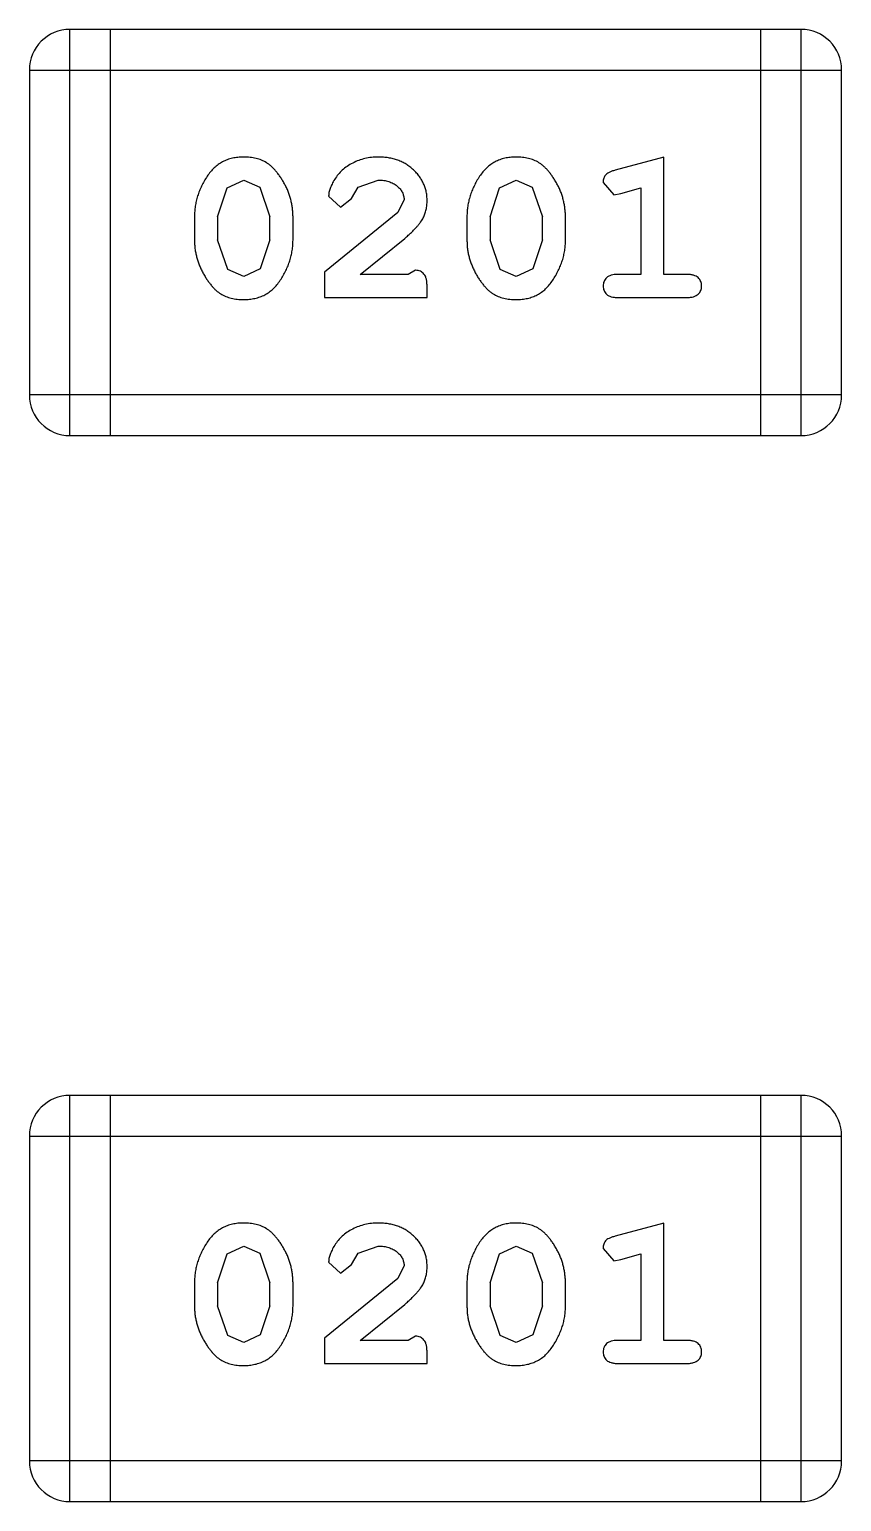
# Model space of a CAD drawing. Header units: inches. Extents: x -13 to 240, y -18 to 126.
# Drawn here: x 204.722 to 205.331, y 30.414 to 31.519 of the extents above; entities that cross this region are included whole.
import ezdxf

# ---------------------------------------------------------------- set-up
doc = ezdxf.new("R2010")
doc.units = ezdxf.units.IN
doc.header["$LTSCALE"] = 1.21
doc.header["$MEASUREMENT"] = 0
doc.layers.get('0').update_dxf_attribs({"linetype": 'CONTINUOUS'})

msp = doc.modelspace()

# ---------------------------------------------------------------- linework, layer by layer
at = {"color": 7, "linetype": 'Continuous'}
for p, q in [((205.301, 31.5189), (204.7523, 31.5189)), ((204.7523, 31.2141), (204.7523, 31.5189)), ((204.7828, 31.2141), (204.7828, 31.5189)), ((205.2705, 31.5189), (205.2705, 31.2141)), ((205.301, 31.5189), (205.301, 31.2141)), ((204.7219, 31.4884), (205.3315, 31.4884)), ((204.7219, 31.4884), (204.7219, 31.2446)), ((205.3315, 31.2446), (205.3315, 31.4884)), ((205.1981, 31.4231), (205.1616, 31.4132)), ((205.1981, 31.335), (205.1981, 31.4231)), ((204.863, 31.3782), (204.8703, 31.4)), ((204.8703, 31.4), (204.8827, 31.4058)), ((204.8827, 31.4058), (204.8948, 31.4005)), ((204.8948, 31.4005), (204.9024, 31.3782)), ((204.9637, 31.3919), (204.9687, 31.4004)), ((204.9687, 31.4004), (204.9836, 31.4058)), ((205.0676, 31.3782), (205.0748, 31.4)), ((205.0748, 31.4), (205.0872, 31.4058)), ((205.0872, 31.4058), (205.0993, 31.4005)), ((205.0993, 31.4005), (205.1069, 31.3782)), ((205.1525, 31.4041), (205.1604, 31.3948)), ((205.1658, 31.3958), (205.1808, 31.4)), ((205.1808, 31.4), (205.1808, 31.335)), ((204.9464, 31.3938), (204.9553, 31.3854)), ((204.9553, 31.3854), (204.9637, 31.3919)), ((205.0031, 31.3913), (204.9983, 31.3816)), ((205.1604, 31.3948), (205.1658, 31.3958)), ((204.8457, 31.3785), (204.8457, 31.3608)), ((204.863, 31.3782), (204.863, 31.361)), ((204.9024, 31.361), (204.9024, 31.3782)), ((204.9197, 31.3608), (204.9197, 31.3785)), ((204.9983, 31.3816), (204.9433, 31.3366)), ((205.0503, 31.3785), (205.0503, 31.3608)), ((205.0676, 31.3782), (205.0676, 31.361)), ((205.1069, 31.361), (205.1069, 31.3782)), ((205.1242, 31.3608), (205.1242, 31.3785)), ((204.8707, 31.3387), (204.863, 31.361)), ((204.9024, 31.361), (204.8951, 31.3392)), ((204.97, 31.335), (205.0036, 31.3621)), ((205.0752, 31.3387), (205.0676, 31.361)), ((205.1069, 31.361), (205.0996, 31.3392)), ((204.8828, 31.3334), (204.8707, 31.3387)), ((204.8951, 31.3392), (204.8828, 31.3334)), ((204.9433, 31.3366), (204.9433, 31.3177)), ((205.0062, 31.335), (204.97, 31.335)), ((205.0117, 31.3382), (205.0062, 31.335)), ((205.0873, 31.3334), (205.0752, 31.3387)), ((205.0996, 31.3392), (205.0873, 31.3334)), ((205.1808, 31.335), (205.1635, 31.335)), ((205.2154, 31.335), (205.1981, 31.335)), ((205.0204, 31.3177), (205.0204, 31.3256)), ((204.9433, 31.3177), (205.0204, 31.3177)), ((205.1635, 31.3177), (205.2154, 31.3177)), ((205.3315, 31.2446), (204.7219, 31.2446)), ((204.7523, 31.2141), (205.301, 31.2141)), ((205.301, 30.7189), (204.7523, 30.7189)), ((204.7523, 30.4141), (204.7523, 30.7189)), ((204.7828, 30.4141), (204.7828, 30.7189)), ((205.2705, 30.7189), (205.2705, 30.4141)), ((205.301, 30.7189), (205.301, 30.4141)), ((204.7219, 30.6884), (205.3315, 30.6884)), ((204.7219, 30.6884), (204.7219, 30.4446)), ((205.3315, 30.4446), (205.3315, 30.6884)), ((205.1981, 30.6231), (205.1616, 30.6132)), ((205.1981, 30.535), (205.1981, 30.6231)), ((204.8703, 30.6), (204.8827, 30.6058)), ((204.8827, 30.6058), (204.8948, 30.6005)), ((204.9687, 30.6004), (204.9836, 30.6058)), ((205.0748, 30.6), (205.0872, 30.6058)), ((205.0872, 30.6058), (205.0993, 30.6005)), ((205.1525, 30.6041), (205.1604, 30.5948)), ((204.863, 30.5782), (204.8703, 30.6)), ((204.8948, 30.6005), (204.9024, 30.5782)), ((204.9464, 30.5938), (204.9553, 30.5854)), ((204.9553, 30.5854), (204.9637, 30.5919)), ((204.9637, 30.5919), (204.9687, 30.6004)), ((205.0676, 30.5782), (205.0748, 30.6)), ((205.0993, 30.6005), (205.1069, 30.5782)), ((205.1604, 30.5948), (205.1658, 30.5958)), ((205.1658, 30.5958), (205.1808, 30.6)), ((205.1808, 30.6), (205.1808, 30.535)), ((204.9983, 30.5816), (204.9433, 30.5366)), ((205.0031, 30.5913), (204.9983, 30.5816)), ((204.8457, 30.5785), (204.8457, 30.5608)), ((204.863, 30.5782), (204.863, 30.561)), ((204.9024, 30.561), (204.9024, 30.5782)), ((204.9197, 30.5608), (204.9197, 30.5785)), ((205.0503, 30.5785), (205.0503, 30.5608)), ((205.0676, 30.5782), (205.0676, 30.561)), ((205.1069, 30.561), (205.1069, 30.5782)), ((205.1242, 30.5608), (205.1242, 30.5785)), ((204.8707, 30.5387), (204.863, 30.561)), ((204.9024, 30.561), (204.8951, 30.5393)), ((204.97, 30.535), (205.0036, 30.5621)), ((205.0752, 30.5387), (205.0676, 30.561)), ((205.1069, 30.561), (205.0996, 30.5393)), ((204.8828, 30.5335), (204.8707, 30.5387)), ((204.8951, 30.5393), (204.8828, 30.5335)), ((204.9433, 30.5366), (204.9433, 30.5177)), ((205.0117, 30.5382), (205.0062, 30.535)), ((205.0873, 30.5335), (205.0752, 30.5387)), ((205.0996, 30.5393), (205.0873, 30.5335)), ((205.0062, 30.535), (204.97, 30.535)), ((205.0204, 30.5177), (205.0204, 30.5256)), ((205.1808, 30.535), (205.1635, 30.535)), ((205.2154, 30.535), (205.1981, 30.535)), ((204.9433, 30.5177), (205.0204, 30.5177)), ((205.1635, 30.5177), (205.2154, 30.5177)), ((205.3315, 30.4446), (204.7219, 30.4446)), ((204.7523, 30.4141), (205.301, 30.4141))]:
    msp.add_line(p, q, dxfattribs=at)
for centre, start, end in [((204.7523, 31.4884), 90, 180), ((205.301, 31.4884), 0, 90), ((204.7523, 31.2446), 180, 270), ((205.301, 31.2446), 270, 0), ((204.7523, 30.6884), 90, 180), ((205.301, 30.6884), 0, 90), ((204.7523, 30.4446), 180, 270), ((205.301, 30.4446), 270, 0)]:
    msp.add_arc(centre, 0.0305, start, end, dxfattribs=at)
for points, knots in [([(204.8825, 31.4231), (204.8811, 31.4231), (204.8783, 31.423), (204.8742, 31.4223), (204.8704, 31.4212), (204.8668, 31.4196), (204.8635, 31.4175), (204.8604, 31.415), (204.8577, 31.412), (204.8552, 31.4087), (204.853, 31.4051), (204.8511, 31.4014), (204.8494, 31.3977), (204.8481, 31.3939), (204.847, 31.3901), (204.8463, 31.3863), (204.8458, 31.3824), (204.8458, 31.3798), (204.8457, 31.3785)], [0, 0, 0, 0, 0.06692, 0.130834, 0.19258, 0.252759, 0.312631, 0.373411, 0.436359, 0.501894, 0.568244, 0.632472, 0.69556, 0.757163, 0.818592, 0.878885, 0.939235, 1, 1, 1, 1]), ([(204.9197, 31.3785), (204.9197, 31.3796), (204.9196, 31.3817), (204.9193, 31.3849), (204.9188, 31.388), (204.9181, 31.3912), (204.9172, 31.3942), (204.9161, 31.3972), (204.9148, 31.4002), (204.9133, 31.4031), (204.9117, 31.4058), (204.9101, 31.4083), (204.9084, 31.4107), (204.9067, 31.4128), (204.905, 31.4146), (204.9033, 31.4163), (204.9016, 31.4177), (204.8992, 31.4193), (204.896, 31.4209), (204.8919, 31.4222), (204.8873, 31.423), (204.8842, 31.4231), (204.8825, 31.4231)], [0, 0, 0, 0, 0.049855, 0.099516, 0.148482, 0.19758, 0.246804, 0.296268, 0.346517, 0.397047, 0.446826, 0.49336, 0.537801, 0.579207, 0.617974, 0.654833, 0.689171, 0.722088, 0.786392, 0.853518, 0.924186, 1, 1, 1, 1]), ([(204.9837, 31.4231), (204.982, 31.4231), (204.9786, 31.4229), (204.9737, 31.4221), (204.969, 31.4207), (204.9645, 31.4187), (204.9603, 31.4162), (204.9567, 31.4134), (204.9535, 31.4101), (204.951, 31.4065), (204.949, 31.403), (204.9476, 31.3997), (204.9466, 31.3966), (204.9465, 31.3947), (204.9464, 31.3938)], [0, 0, 0, 0, 0.098286, 0.193983, 0.289056, 0.384352, 0.477435, 0.566197, 0.652355, 0.737986, 0.818188, 0.887401, 0.94802, 1, 1, 1, 1]), ([(205.0204, 31.3904), (205.0203, 31.3915), (205.0203, 31.3937), (205.0198, 31.3969), (205.019, 31.4), (205.0178, 31.403), (205.0164, 31.4058), (205.0146, 31.4085), (205.0125, 31.4111), (205.0101, 31.4136), (205.0074, 31.4158), (205.0046, 31.4178), (205.0016, 31.4194), (204.9983, 31.4208), (204.9949, 31.4218), (204.9913, 31.4226), (204.9876, 31.423), (204.985, 31.4231), (204.9837, 31.4231)], [0, 0, 0, 0, 0.060981, 0.120256, 0.178148, 0.236115, 0.293993, 0.352864, 0.413358, 0.476056, 0.539296, 0.602396, 0.665116, 0.728325, 0.792919, 0.859317, 0.928302, 1, 1, 1, 1]), ([(205.0871, 31.4231), (205.0856, 31.4231), (205.0828, 31.423), (205.0787, 31.4223), (205.0749, 31.4212), (205.0713, 31.4196), (205.068, 31.4175), (205.065, 31.415), (205.0622, 31.412), (205.0597, 31.4087), (205.0575, 31.4051), (205.0556, 31.4014), (205.0539, 31.3977), (205.0526, 31.3939), (205.0515, 31.3901), (205.0508, 31.3863), (205.0503, 31.3824), (205.0503, 31.3798), (205.0503, 31.3785)], [0, 0, 0, 0, 0.06692, 0.130834, 0.19258, 0.252759, 0.312631, 0.373411, 0.436359, 0.501894, 0.568244, 0.632472, 0.69556, 0.757163, 0.818592, 0.878885, 0.939235, 1, 1, 1, 1]), ([(205.1242, 31.3785), (205.1242, 31.3796), (205.1241, 31.3817), (205.1238, 31.3849), (205.1233, 31.388), (205.1226, 31.3912), (205.1217, 31.3942), (205.1206, 31.3972), (205.1193, 31.4002), (205.1178, 31.4031), (205.1162, 31.4058), (205.1146, 31.4083), (205.1129, 31.4107), (205.1113, 31.4128), (205.1095, 31.4146), (205.1078, 31.4163), (205.1061, 31.4177), (205.1037, 31.4193), (205.1006, 31.4209), (205.0964, 31.4222), (205.0918, 31.423), (205.0887, 31.4231), (205.0871, 31.4231)], [0, 0, 0, 0, 0.049855, 0.099516, 0.148482, 0.19758, 0.246804, 0.296268, 0.346517, 0.397047, 0.446826, 0.49336, 0.537801, 0.579207, 0.617974, 0.654833, 0.689171, 0.722088, 0.786392, 0.853518, 0.924186, 1, 1, 1, 1]), ([(205.1616, 31.4132), (205.1607, 31.413), (205.1591, 31.4125), (205.1571, 31.4117), (205.1554, 31.4107), (205.1542, 31.4097), (205.1534, 31.4085), (205.1529, 31.4072), (205.1525, 31.4057), (205.1525, 31.4046), (205.1525, 31.4041)], [0, 0, 0, 0, 0.187321, 0.344927, 0.475328, 0.579604, 0.674244, 0.773631, 0.882025, 1, 1, 1, 1]), ([(204.9836, 31.4058), (204.985, 31.4058), (204.9877, 31.4057), (204.9915, 31.4048), (204.9949, 31.4035), (204.9977, 31.4015), (205.0001, 31.3993), (205.0018, 31.3968), (205.0028, 31.3941), (205.003, 31.3922), (205.0031, 31.3913)], [0, 0, 0, 0, 0.156344, 0.299348, 0.4327, 0.561, 0.682299, 0.791883, 0.89611, 1, 1, 1, 1]), ([(205.0036, 31.3621), (205.0045, 31.3628), (205.0062, 31.3643), (205.0085, 31.3665), (205.0107, 31.3686), (205.0125, 31.3706), (205.0141, 31.3725), (205.0155, 31.3743), (205.0166, 31.3759), (205.0177, 31.378), (205.0188, 31.3805), (205.0197, 31.3837), (205.0203, 31.387), (205.0203, 31.3892), (205.0204, 31.3904)], [0, 0, 0, 0, 0.103002, 0.197728, 0.285279, 0.365235, 0.437224, 0.502446, 0.560545, 0.611446, 0.707576, 0.80349, 0.900532, 1, 1, 1, 1]), ([(204.8457, 31.3608), (204.8458, 31.3597), (204.8458, 31.3576), (204.8461, 31.3544), (204.8466, 31.3512), (204.8473, 31.3482), (204.8482, 31.3451), (204.8493, 31.3421), (204.8506, 31.3392), (204.852, 31.3363), (204.8536, 31.3335), (204.8552, 31.331), (204.8569, 31.3287), (204.8585, 31.3266), (204.8602, 31.3247), (204.8619, 31.323), (204.8637, 31.3216), (204.866, 31.32), (204.8692, 31.3184), (204.8734, 31.3171), (204.878, 31.3163), (204.8811, 31.3162), (204.8828, 31.3161)], [0, 0, 0, 0, 0.049886, 0.09882, 0.148132, 0.19689, 0.246038, 0.295176, 0.345305, 0.395692, 0.445312, 0.491875, 0.535813, 0.577009, 0.616081, 0.652689, 0.687585, 0.720206, 0.785062, 0.85223, 0.923759, 1, 1, 1, 1]), ([(204.8828, 31.3161), (204.8842, 31.3162), (204.8871, 31.3163), (204.8911, 31.317), (204.895, 31.3181), (204.8986, 31.3197), (204.9019, 31.3217), (204.9049, 31.3242), (204.9077, 31.3272), (204.9102, 31.3306), (204.9124, 31.3342), (204.9143, 31.3378), (204.916, 31.3415), (204.9173, 31.3453), (204.9184, 31.3491), (204.9191, 31.353), (204.9196, 31.3568), (204.9197, 31.3595), (204.9197, 31.3608)], [0, 0, 0, 0, 0.067217, 0.131051, 0.19272, 0.252824, 0.312745, 0.373449, 0.436041, 0.501494, 0.567761, 0.632087, 0.695096, 0.757109, 0.817993, 0.878657, 0.939311, 1, 1, 1, 1]), ([(205.0503, 31.3608), (205.0503, 31.3597), (205.0503, 31.3576), (205.0506, 31.3544), (205.0511, 31.3512), (205.0518, 31.3482), (205.0527, 31.3451), (205.0538, 31.3421), (205.0551, 31.3392), (205.0565, 31.3363), (205.0581, 31.3335), (205.0597, 31.331), (205.0614, 31.3287), (205.063, 31.3266), (205.0647, 31.3247), (205.0664, 31.323), (205.0682, 31.3216), (205.0705, 31.32), (205.0737, 31.3184), (205.0779, 31.3171), (205.0825, 31.3163), (205.0857, 31.3162), (205.0873, 31.3161)], [0, 0, 0, 0, 0.049886, 0.09882, 0.148132, 0.19689, 0.246038, 0.295176, 0.345305, 0.395692, 0.445312, 0.491875, 0.535813, 0.577009, 0.616081, 0.652689, 0.687585, 0.720206, 0.785062, 0.85223, 0.923759, 1, 1, 1, 1]), ([(205.0873, 31.3161), (205.0887, 31.3162), (205.0916, 31.3163), (205.0957, 31.317), (205.0995, 31.3181), (205.1031, 31.3197), (205.1064, 31.3217), (205.1094, 31.3242), (205.1122, 31.3272), (205.1147, 31.3306), (205.1169, 31.3342), (205.1188, 31.3378), (205.1205, 31.3415), (205.1219, 31.3453), (205.1229, 31.3491), (205.1237, 31.353), (205.1241, 31.3568), (205.1242, 31.3595), (205.1242, 31.3608)], [0, 0, 0, 0, 0.067217, 0.131051, 0.19272, 0.252824, 0.312745, 0.373449, 0.436041, 0.501494, 0.567761, 0.632087, 0.695096, 0.757109, 0.817993, 0.878657, 0.939311, 1, 1, 1, 1]), ([(205.0204, 31.3256), (205.0203, 31.3266), (205.0203, 31.3286), (205.0199, 31.3313), (205.0192, 31.3336), (205.0181, 31.3353), (205.0168, 31.3366), (205.0153, 31.3375), (205.0136, 31.3381), (205.0123, 31.3381), (205.0117, 31.3382)], [0, 0, 0, 0, 0.1844, 0.34094, 0.473574, 0.586824, 0.690029, 0.789175, 0.890445, 1, 1, 1, 1]), ([(205.1635, 31.335), (205.1626, 31.335), (205.1609, 31.335), (205.1586, 31.3345), (205.1567, 31.3337), (205.1551, 31.3327), (205.154, 31.3313), (205.1531, 31.3298), (205.1526, 31.3282), (205.1525, 31.327), (205.1525, 31.3264)], [0, 0, 0, 0, 0.169102, 0.317658, 0.446239, 0.563118, 0.671828, 0.776546, 0.884858, 1, 1, 1, 1]), ([(205.2264, 31.3264), (205.2264, 31.327), (205.2264, 31.3282), (205.2259, 31.3298), (205.225, 31.3313), (205.2238, 31.3327), (205.2223, 31.3337), (205.2203, 31.3345), (205.218, 31.335), (205.2163, 31.335), (205.2154, 31.335)], [0, 0, 0, 0, 0.11517, 0.223509, 0.328254, 0.438012, 0.553651, 0.682263, 0.830856, 1, 1, 1, 1]), ([(205.1525, 31.3264), (205.1525, 31.3258), (205.1526, 31.3246), (205.1531, 31.3229), (205.1539, 31.3214), (205.1551, 31.32), (205.1567, 31.319), (205.1586, 31.3182), (205.1609, 31.3178), (205.1626, 31.3177), (205.1635, 31.3177)], [0, 0, 0, 0, 0.115051, 0.223278, 0.329269, 0.437893, 0.554681, 0.682591, 0.83103, 1, 1, 1, 1]), ([(205.2154, 31.3177), (205.2163, 31.3177), (205.218, 31.3178), (205.2203, 31.3182), (205.2223, 31.319), (205.2238, 31.3201), (205.225, 31.3214), (205.2258, 31.3229), (205.2264, 31.3246), (205.2264, 31.3258), (205.2264, 31.3264)], [0, 0, 0, 0, 0.169012, 0.317488, 0.445429, 0.560977, 0.67065, 0.776666, 0.88492, 1, 1, 1, 1]), ([(204.8825, 30.6231), (204.8811, 30.6231), (204.8783, 30.623), (204.8742, 30.6223), (204.8704, 30.6212), (204.8668, 30.6196), (204.8635, 30.6175), (204.8604, 30.615), (204.8577, 30.6121), (204.8552, 30.6087), (204.853, 30.6051), (204.8511, 30.6014), (204.8494, 30.5977), (204.8481, 30.5939), (204.847, 30.5901), (204.8463, 30.5863), (204.8458, 30.5824), (204.8458, 30.5798), (204.8457, 30.5785)], [0, 0, 0, 0, 0.06692, 0.130834, 0.19258, 0.252759, 0.312631, 0.373411, 0.436359, 0.501894, 0.568244, 0.632472, 0.69556, 0.757163, 0.818592, 0.878885, 0.939235, 1, 1, 1, 1]), ([(204.9197, 30.5785), (204.9197, 30.5796), (204.9196, 30.5817), (204.9193, 30.5849), (204.9188, 30.5881), (204.9181, 30.5912), (204.9172, 30.5942), (204.9161, 30.5972), (204.9148, 30.6002), (204.9133, 30.6031), (204.9117, 30.6058), (204.9101, 30.6084), (204.9084, 30.6107), (204.9067, 30.6128), (204.905, 30.6146), (204.9033, 30.6163), (204.9016, 30.6177), (204.8992, 30.6193), (204.896, 30.6209), (204.8919, 30.6222), (204.8873, 30.623), (204.8842, 30.6231), (204.8825, 30.6231)], [0, 0, 0, 0, 0.049855, 0.099516, 0.148482, 0.19758, 0.246804, 0.296268, 0.346517, 0.397047, 0.446826, 0.49336, 0.537801, 0.579207, 0.617974, 0.654833, 0.689171, 0.722088, 0.786392, 0.853518, 0.924186, 1, 1, 1, 1]), ([(204.9837, 30.6231), (204.982, 30.6231), (204.9786, 30.623), (204.9737, 30.6221), (204.969, 30.6207), (204.9645, 30.6187), (204.9603, 30.6163), (204.9567, 30.6134), (204.9535, 30.6101), (204.951, 30.6066), (204.949, 30.603), (204.9476, 30.5997), (204.9466, 30.5966), (204.9465, 30.5947), (204.9464, 30.5938)], [0, 0, 0, 0, 0.098286, 0.193983, 0.289056, 0.384352, 0.477435, 0.566197, 0.652355, 0.737986, 0.818188, 0.887401, 0.94802, 1, 1, 1, 1]), ([(205.0204, 30.5904), (205.0203, 30.5915), (205.0203, 30.5937), (205.0198, 30.5969), (205.019, 30.6), (205.0178, 30.603), (205.0164, 30.6058), (205.0146, 30.6086), (205.0125, 30.6111), (205.0101, 30.6136), (205.0074, 30.6158), (205.0046, 30.6178), (205.0016, 30.6194), (204.9983, 30.6208), (204.9949, 30.6218), (204.9913, 30.6226), (204.9876, 30.623), (204.985, 30.6231), (204.9837, 30.6231)], [0, 0, 0, 0, 0.060981, 0.120256, 0.178148, 0.236115, 0.293993, 0.352864, 0.413358, 0.476056, 0.539296, 0.602396, 0.665116, 0.728325, 0.792919, 0.859317, 0.928302, 1, 1, 1, 1]), ([(205.0871, 30.6231), (205.0856, 30.6231), (205.0828, 30.623), (205.0787, 30.6223), (205.0749, 30.6212), (205.0713, 30.6196), (205.068, 30.6175), (205.065, 30.615), (205.0622, 30.6121), (205.0597, 30.6087), (205.0575, 30.6051), (205.0556, 30.6014), (205.0539, 30.5977), (205.0526, 30.5939), (205.0515, 30.5901), (205.0508, 30.5863), (205.0503, 30.5824), (205.0503, 30.5798), (205.0503, 30.5785)], [0, 0, 0, 0, 0.06692, 0.130834, 0.19258, 0.252759, 0.312631, 0.373411, 0.436359, 0.501894, 0.568244, 0.632472, 0.69556, 0.757163, 0.818592, 0.878885, 0.939235, 1, 1, 1, 1]), ([(205.1242, 30.5785), (205.1242, 30.5796), (205.1241, 30.5817), (205.1238, 30.5849), (205.1233, 30.5881), (205.1226, 30.5912), (205.1217, 30.5942), (205.1206, 30.5972), (205.1193, 30.6002), (205.1178, 30.6031), (205.1162, 30.6058), (205.1146, 30.6084), (205.1129, 30.6107), (205.1113, 30.6128), (205.1095, 30.6146), (205.1078, 30.6163), (205.1061, 30.6177), (205.1037, 30.6193), (205.1006, 30.6209), (205.0964, 30.6222), (205.0918, 30.623), (205.0887, 30.6231), (205.0871, 30.6231)], [0, 0, 0, 0, 0.049855, 0.099516, 0.148482, 0.19758, 0.246804, 0.296268, 0.346517, 0.397047, 0.446826, 0.49336, 0.537801, 0.579207, 0.617974, 0.654833, 0.689171, 0.722088, 0.786392, 0.853518, 0.924186, 1, 1, 1, 1]), ([(204.9836, 30.6058), (204.985, 30.6058), (204.9877, 30.6057), (204.9915, 30.6048), (204.9949, 30.6035), (204.9977, 30.6015), (205.0001, 30.5993), (205.0018, 30.5968), (205.0028, 30.5941), (205.003, 30.5922), (205.0031, 30.5913)], [0, 0, 0, 0, 0.156344, 0.299348, 0.4327, 0.561, 0.682299, 0.791883, 0.89611, 1, 1, 1, 1]), ([(205.1616, 30.6132), (205.1607, 30.613), (205.1591, 30.6125), (205.1571, 30.6117), (205.1554, 30.6108), (205.1542, 30.6097), (205.1534, 30.6086), (205.1529, 30.6072), (205.1525, 30.6057), (205.1525, 30.6046), (205.1525, 30.6041)], [0, 0, 0, 0, 0.187321, 0.344927, 0.475328, 0.579604, 0.674244, 0.773631, 0.882025, 1, 1, 1, 1]), ([(205.0036, 30.5621), (205.0045, 30.5628), (205.0062, 30.5643), (205.0085, 30.5665), (205.0107, 30.5687), (205.0125, 30.5706), (205.0141, 30.5725), (205.0155, 30.5743), (205.0166, 30.5759), (205.0177, 30.578), (205.0188, 30.5805), (205.0197, 30.5837), (205.0203, 30.587), (205.0203, 30.5892), (205.0204, 30.5904)], [0, 0, 0, 0, 0.103002, 0.197728, 0.285279, 0.365235, 0.437224, 0.502446, 0.560545, 0.611446, 0.707576, 0.80349, 0.900532, 1, 1, 1, 1]), ([(204.8457, 30.5608), (204.8458, 30.5597), (204.8458, 30.5576), (204.8461, 30.5544), (204.8466, 30.5513), (204.8473, 30.5482), (204.8482, 30.5451), (204.8493, 30.5421), (204.8506, 30.5392), (204.852, 30.5363), (204.8536, 30.5336), (204.8552, 30.531), (204.8569, 30.5287), (204.8585, 30.5266), (204.8602, 30.5247), (204.8619, 30.5231), (204.8637, 30.5216), (204.866, 30.52), (204.8692, 30.5184), (204.8734, 30.5171), (204.878, 30.5163), (204.8811, 30.5162), (204.8828, 30.5162)], [0, 0, 0, 0, 0.049886, 0.09882, 0.148132, 0.19689, 0.246038, 0.295176, 0.345305, 0.395692, 0.445312, 0.491875, 0.535813, 0.577009, 0.616081, 0.652689, 0.687585, 0.720206, 0.785062, 0.85223, 0.923759, 1, 1, 1, 1]), ([(204.8828, 30.5162), (204.8842, 30.5162), (204.8871, 30.5163), (204.8911, 30.517), (204.895, 30.5181), (204.8986, 30.5197), (204.9019, 30.5217), (204.9049, 30.5242), (204.9077, 30.5272), (204.9102, 30.5306), (204.9124, 30.5342), (204.9143, 30.5378), (204.916, 30.5416), (204.9173, 30.5453), (204.9184, 30.5491), (204.9191, 30.553), (204.9196, 30.5569), (204.9197, 30.5595), (204.9197, 30.5608)], [0, 0, 0, 0, 0.067217, 0.131051, 0.19272, 0.252824, 0.312745, 0.373449, 0.436041, 0.501494, 0.567761, 0.632087, 0.695096, 0.757109, 0.817993, 0.878657, 0.939311, 1, 1, 1, 1]), ([(205.0503, 30.5608), (205.0503, 30.5597), (205.0503, 30.5576), (205.0506, 30.5544), (205.0511, 30.5513), (205.0518, 30.5482), (205.0527, 30.5451), (205.0538, 30.5421), (205.0551, 30.5392), (205.0565, 30.5363), (205.0581, 30.5336), (205.0597, 30.531), (205.0614, 30.5287), (205.063, 30.5266), (205.0647, 30.5247), (205.0664, 30.5231), (205.0682, 30.5216), (205.0705, 30.52), (205.0737, 30.5184), (205.0779, 30.5171), (205.0825, 30.5163), (205.0857, 30.5162), (205.0873, 30.5162)], [0, 0, 0, 0, 0.049886, 0.09882, 0.148132, 0.19689, 0.246038, 0.295176, 0.345305, 0.395692, 0.445312, 0.491875, 0.535813, 0.577009, 0.616081, 0.652689, 0.687585, 0.720206, 0.785062, 0.85223, 0.923759, 1, 1, 1, 1]), ([(205.0873, 30.5162), (205.0887, 30.5162), (205.0916, 30.5163), (205.0957, 30.517), (205.0995, 30.5181), (205.1031, 30.5197), (205.1064, 30.5217), (205.1094, 30.5242), (205.1122, 30.5272), (205.1147, 30.5306), (205.1169, 30.5342), (205.1188, 30.5378), (205.1205, 30.5416), (205.1219, 30.5453), (205.1229, 30.5491), (205.1237, 30.553), (205.1241, 30.5569), (205.1242, 30.5595), (205.1242, 30.5608)], [0, 0, 0, 0, 0.067217, 0.131051, 0.19272, 0.252824, 0.312745, 0.373449, 0.436041, 0.501494, 0.567761, 0.632087, 0.695096, 0.757109, 0.817993, 0.878657, 0.939311, 1, 1, 1, 1]), ([(205.0204, 30.5256), (205.0203, 30.5267), (205.0203, 30.5286), (205.0199, 30.5313), (205.0192, 30.5336), (205.0181, 30.5353), (205.0168, 30.5366), (205.0153, 30.5375), (205.0136, 30.5381), (205.0123, 30.5382), (205.0117, 30.5382)], [0, 0, 0, 0, 0.1844, 0.34094, 0.473574, 0.586824, 0.690029, 0.789175, 0.890445, 1, 1, 1, 1]), ([(205.1635, 30.535), (205.1626, 30.535), (205.1609, 30.535), (205.1586, 30.5345), (205.1567, 30.5337), (205.1551, 30.5327), (205.154, 30.5313), (205.1531, 30.5299), (205.1526, 30.5282), (205.1525, 30.527), (205.1525, 30.5264)], [0, 0, 0, 0, 0.169102, 0.317658, 0.446239, 0.563118, 0.671828, 0.776546, 0.884858, 1, 1, 1, 1]), ([(205.1525, 30.5264), (205.1525, 30.5258), (205.1526, 30.5246), (205.1531, 30.5229), (205.1539, 30.5214), (205.1551, 30.52), (205.1567, 30.519), (205.1586, 30.5183), (205.1609, 30.5178), (205.1626, 30.5177), (205.1635, 30.5177)], [0, 0, 0, 0, 0.115051, 0.223278, 0.329269, 0.437893, 0.554681, 0.682591, 0.83103, 1, 1, 1, 1]), ([(205.2264, 30.5264), (205.2264, 30.527), (205.2264, 30.5282), (205.2259, 30.5299), (205.225, 30.5314), (205.2238, 30.5327), (205.2223, 30.5338), (205.2203, 30.5345), (205.218, 30.535), (205.2163, 30.535), (205.2154, 30.535)], [0, 0, 0, 0, 0.11517, 0.223509, 0.328254, 0.438012, 0.553651, 0.682263, 0.830856, 1, 1, 1, 1]), ([(205.2154, 30.5177), (205.2163, 30.5177), (205.218, 30.5178), (205.2203, 30.5183), (205.2223, 30.519), (205.2238, 30.5201), (205.225, 30.5214), (205.2258, 30.5229), (205.2264, 30.5246), (205.2264, 30.5258), (205.2264, 30.5264)], [0, 0, 0, 0, 0.169012, 0.317488, 0.445429, 0.560977, 0.67065, 0.776666, 0.88492, 1, 1, 1, 1])]:
    msp.add_open_spline(points, degree=3, knots=knots, dxfattribs=at)

doc.saveas('drawing.dxf')
